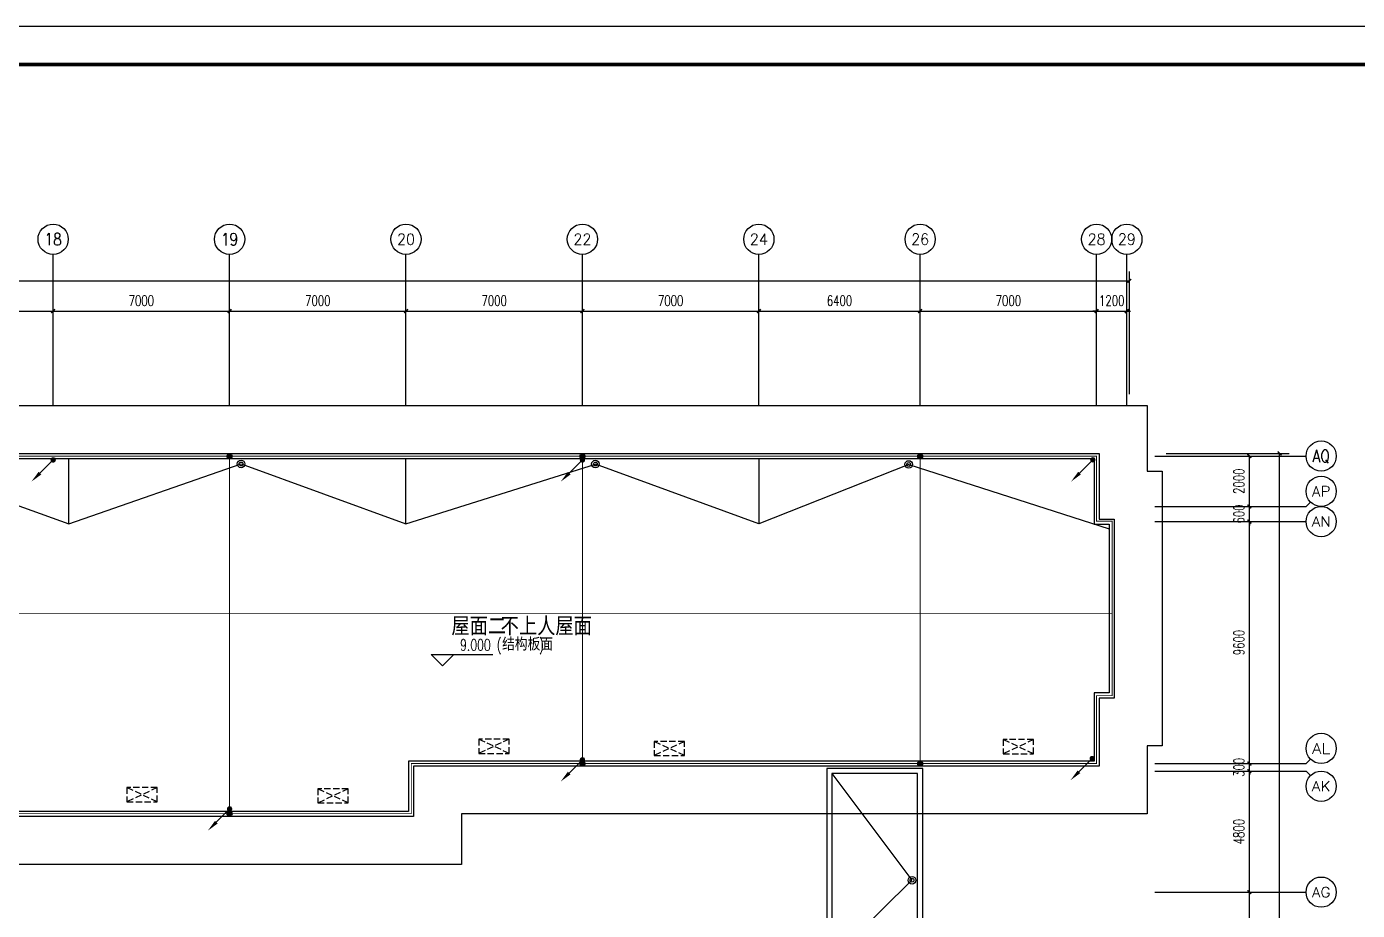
# Model space of a CAD drawing. Extents: x 0 to 302064749, y -59725395 to 1524223.
# Drawn here: x 2126591 to 2179389, y 1231564 to 1266623 of the extents above; entities that cross this region are included whole.
import ezdxf
from ezdxf.enums import TextEntityAlignment as Align

# ---------------------------------------------------------------- set-up
doc = ezdxf.new("R2010")
doc.units = 0
doc.header["$LTSCALE"] = 1000
doc.linetypes.add('DASH', pattern=[0.35, 0.25, -0.1])
for name, color, linetype in [('0-底图', 7, 'Continuous'), ('AXIS', 3, 'Continuous'), ('AXIS_TEXT', 7, 'Continuous'), ('BTTK', 7, 'Continuous'), ('DIM_ELEV', 3, 'Continuous'), ('EQUIP-动力', 3, 'Continuous'), ('LWIRE', 4, 'Continuous'), ('PUB_TEXT', 7, 'Continuous'), ('PUB_TITLE', 4, 'Continuous'), ('WIRE-接地', 4, 'Continuous'), ('WIRE-避雷', 4, 'Continuous'), ('排水', 153, 'Continuous'), ('看线', 30, 'Continuous'), ('空调外机', 211, 'Continuous')]:
    doc.layers.add(name, color=color, linetype=linetype)
doc.styles.add('_TCH_AXIS', font='COMPLEX', dxfattribs={"bigfont": 'GBCBIG'})
doc.styles.add('_TCH_DIM', font='SIMPLEX', dxfattribs={"width": 0.8, "height": 5, "bigfont": 'HZTXT'})
doc.styles.add('_TEL_DIM', font='simplex.shx', dxfattribs={"width": 0.8, "height": 3.5, "bigfont": 'gbcbig.shx'})
doc.styles.add('A_DIM_T3', font='simplex.shx', dxfattribs={"width": 0.7, "bigfont": 'gbcbig.shx'})
doc.styles.add('COMPLEX', font='COMPLEX')
doc.styles.add('HZ(TK)', font='geniso.shx', dxfattribs={"width": 0.9, "bigfont": 'hztxt.shx'})
doc.styles.get("Standard").update_dxf_attribs({"font": 'geniso.shx', "bigfont": 'hztxt.shx'})
doc.styles.add('TG_LINETYPE', font='simplex.shx', dxfattribs={"width": 0.8, "height": 4.5, "bigfont": 'gbcbig.shx'})
doc.styles.add('TG_LINETYPE_THUND', font='simplex.shx', dxfattribs={"width": 0.8, "height": 5.5, "bigfont": 'gbcbig.shx'})
doc.linetypes.add('TG_×', pattern='A,2,0,["×",TG_LINETYPE_THUND,S=0.1,R=0,X=-0.23,Y=-0.21],0', length=2)
doc.linetypes.add('TG_接地', pattern='A,0.75,0,["/",TG_LINETYPE,S=0.05,R=-8.594367,X=-0.1,Y=-0.045],0.65,-0.13,0.13,-0.13', length=2)
doc.dimstyles.new('_TCH_ARCH&&150', dxfattribs={"dimtxt": 420, "dimasz": 150, "dimexe": 375, "dimexo": 450, "dimgap": 202.5, "dimtad": 1, "dimdec": 0, "dimzin": 0, "dimdsep": 46, "dimtxsty": 'A_DIM_T3', "dimblk": 'ARCHTICK', "dimcen": 0.09, "dimclrt": 7, "dimazin": 2, "dimtfac": 1, "dimtdec": 0, "dimtix": 1, "dimtmove": 2, "dimatfit": 3, "dimfxl": 150, "dimtolj": 1, "dimtzin": 0, "dimarcsym": 0})

# ---------------------------------------------------------------- blocks, each defined once
blk = doc.blocks.new('vhtemplate_2020年新竖式图框_A0')
at = {"layer": 'PUB_TITLE', "color": 7}
blk.add_lwpolyline([(0, 0), (1189, 0), (1189, 841), (0, 841)], close=True, dxfattribs=at)
at = {"layer": 'PUB_TITLE', "const_width": 1}
blk.add_lwpolyline([(25, 10), (1179, 10), (1179, 831), (25, 831)], close=True, dxfattribs=at)
at = {"layer": 'BTTK', "color": 4, "style": 'HZ(TK)', "width": 0.9}
for tag, p in [('合作单位', (1144, 743.5)), ('建设单位', (1144, 209.5)), ('工程名称', (1144, 176.5)), ('子项名称', (1154, 160)), ('图纸名称', (1144, 141))]:
    blk.add_attdef(tag, text='', height=3.5, dxfattribs=at).set_placement(p, align=Align.MIDDLE_CENTER)
for tag, p in [('注册证书号', (1156.5, 309.01)), ('注册印章号', (1156.5, 301.01)), ('设计号', (1154, 193)), ('图别', (1137.75, 34)), ('图号', (1170.25, 34)), ('版本号', (1137.75, 26)), ('日期', (1170.25, 26))]:
    blk.add_attdef(tag, text='', height=3.5, dxfattribs=at).set_placement(p, align=Align.MIDDLE)
blk = doc.blocks.new('$TelecSys$00000080')
for p, q in [((-0.7, -0.7), (0, 0)), ((0.104, 0.104), (0.104, 0.104)), ((-0.104, -0.104), (-0.104, -0.104))]:
    blk.add_line(p, q)
at = {"const_width": 0.142}
blk.add_lwpolyline([(0.071, 0, 1), (-0.071, 0, 1)], format="xyb", close=True, dxfattribs=at)
blk.add_solid([(-0.63, -0.77), (-0.77, -0.63), (-1.15, -1.15)])
at = {"width": 0.8, "flags": 9}
blk.add_attdef('A', (0, 0), '', height=0.00002, rotation=180, dxfattribs=at)
blk = doc.blocks.new('$equip_U$00000192(DESKTOP-1KLGLJ7)')
blk.add_circle((0, 0), 0.208)
blk.add_point((0, 0))
for points in [[(-0.18, 0.1), (0.18, 0.1), (-0.21, 0), (0.21, 0)], [(-0.18, -0.1), (0.18, -0.1), (-0.21, 0), (0.21, 0)], [(-0.1, 0.18), (0.1, 0.18), (-0.18, 0.1), (0.18, 0.1)], [(0, 0.21), (0, 0.21), (-0.1, 0.18), (0.1, 0.18)], [(-0.1, -0.18), (0.1, -0.18), (-0.18, -0.1), (0.18, -0.1)], [(0, -0.21), (0, -0.21), (-0.1, -0.18), (0.1, -0.18)]]:
    blk.add_solid(points)
at = {"color": 7, "style": '_TEL_DIM', "flags": 1}
blk.add_attdef('A', text='', height=0.00002, dxfattribs=at).set_placement((0, 0), align=Align.MIDDLE_CENTER)
blk = doc.blocks.new('np')
at = {"layer": '排水'}
for radius in [150, 75]:
    blk.add_circle((345955, 781714), radius, dxfattribs=at)
blk = doc.blocks.new('_AXISO')
blk.add_circle((0, 0), 0.5)
at = {"layer": 'AXIS_TEXT', "style": 'COMPLEX', "width": 1.041667}
blk.add_attdef('A', text='', height=0.56, dxfattribs=at).set_placement((-0.25, -0.28), (0.25, -0.28), align=Align.FIT)
blk = doc.blocks.new('_ArchTick')
at = {"color": 0, "linetype": 'ByBlock', "const_width": 0.4}
blk.add_lwpolyline([(-0.5, -0.5), (0.5, 0.5)], dxfattribs=at)
blk = doc.blocks.new('*D704')
at = {"layer": 'AXIS', "color": 0, "lineweight": -2, "transparency": 16777216}
for p, q in [((1174406, -229236), (1179281, -229236)), ((1178906, -319636), (1178906, -229236)), ((1174406, -319636), (1179281, -319636))]:
    blk.add_line(p, q, dxfattribs=at)
at = {"layer": 'Defpoints', "color": 0, "transparency": 16777216}
for p in [(1173956, -229236), (1178906, -229236), (1173956, -319636)]:
    blk.add_point(p, dxfattribs=at)
at = {"layer": 'AXIS', "color": 0, "lineweight": -2, "transparency": 16777216, "xscale": 150, "yscale": 150, "zscale": 150}
for p, rotation in [((1178906, -229236), 90), ((1178906, -319636), 270)]:
    blk.add_blockref('_ArchTick', p, dxfattribs=dict(at, rotation=rotation))
at = {"layer": 'AXIS', "color": 7, "transparency": 16777216, "insert": (1178493, -274436), "char_height": 420, "attachment_point": 5, "rotation": 90, "style": 'A_DIM_T3'}
blk.add_mtext('\\A1;90400', dxfattribs=at)
blk = doc.blocks.new('*D706')
at = {"layer": 'AXIS', "color": 0, "lineweight": -2, "transparency": 16777216}
for p, q in [((1061746, -226886), (1061746, -222011)), ((1172946, -226886), (1172946, -222011)), ((1061746, -222386), (1172946, -222386))]:
    blk.add_line(p, q, dxfattribs=at)
at = {"layer": 'Defpoints', "color": 0, "transparency": 16777216}
for p in [(1172946, -222386), (1061746, -227336), (1172946, -227336)]:
    blk.add_point(p, dxfattribs=at)
at = {"layer": 'AXIS', "color": 0, "lineweight": -2, "transparency": 16777216, "xscale": 150, "yscale": 150, "zscale": 150, "rotation": 180}
blk.add_blockref('_ArchTick', (1061746, -222386), dxfattribs=at)
at = {"layer": 'AXIS', "color": 0, "lineweight": -2, "transparency": 16777216, "xscale": 150, "yscale": 150, "zscale": 150}
blk.add_blockref('_ArchTick', (1172946, -222386), dxfattribs=at)
at = {"layer": 'AXIS', "color": 7, "transparency": 16777216, "insert": (1117346, -221974), "char_height": 420, "attachment_point": 5, "style": 'A_DIM_T3'}
blk.add_mtext('\\A1;111200', dxfattribs=at)
blk = doc.blocks.new('*D748')
at = {"layer": 'AXIS', "color": 0, "lineweight": -2, "transparency": 16777216}
for p, q in [((1174406, -246636), (1178081, -246636)), ((1177706, -251936), (1177706, -246636)), ((1174406, -251936), (1178081, -251936))]:
    blk.add_line(p, q, dxfattribs=at)
at = {"layer": 'Defpoints', "color": 0, "transparency": 16777216}
for p in [(1173956, -246636), (1177706, -246636), (1173956, -251936)]:
    blk.add_point(p, dxfattribs=at)
at = {"layer": 'AXIS', "color": 0, "lineweight": -2, "transparency": 16777216, "xscale": 150, "yscale": 150, "zscale": 150}
for p, rotation in [((1177706, -246636), 90), ((1177706, -251936), 270)]:
    blk.add_blockref('_ArchTick', p, dxfattribs=dict(at, rotation=rotation))
at = {"layer": 'AXIS', "color": 7, "transparency": 16777216, "insert": (1177293, -249286), "char_height": 420, "attachment_point": 5, "rotation": 90, "style": 'A_DIM_T3'}
blk.add_mtext('\\A1;5300', dxfattribs=at)
blk = doc.blocks.new('*D749')
at = {"layer": 'AXIS', "color": 0, "lineweight": -2, "transparency": 16777216}
for p, q in [((1174406, -241836), (1178081, -241836)), ((1177706, -246636), (1177706, -241836)), ((1174406, -246636), (1178081, -246636))]:
    blk.add_line(p, q, dxfattribs=at)
at = {"layer": 'Defpoints', "color": 0, "transparency": 16777216}
for p in [(1173956, -241836), (1177706, -241836), (1173956, -246636)]:
    blk.add_point(p, dxfattribs=at)
at = {"layer": 'AXIS', "color": 0, "lineweight": -2, "transparency": 16777216, "xscale": 150, "yscale": 150, "zscale": 150}
for p, rotation in [((1177706, -241836), 90), ((1177706, -246636), 270)]:
    blk.add_blockref('_ArchTick', p, dxfattribs=dict(at, rotation=rotation))
at = {"layer": 'AXIS', "color": 7, "transparency": 16777216, "insert": (1177293, -244236), "char_height": 420, "attachment_point": 5, "rotation": 90, "style": 'A_DIM_T3'}
blk.add_mtext('\\A1;4800', dxfattribs=at)
blk = doc.blocks.new('*D750')
at = {"layer": 'AXIS', "color": 0, "lineweight": -2, "transparency": 16777216}
for p, q in [((1174406, -241536), (1178081, -241536)), ((1177706, -241536), (1177706, -241386)), ((1177706, -241836), (1177706, -241536)), ((1174406, -241836), (1178081, -241836)), ((1177706, -241836), (1177706, -241986))]:
    blk.add_line(p, q, dxfattribs=at)
at = {"layer": 'Defpoints', "color": 0, "transparency": 16777216}
for p in [(1173956, -241536), (1177706, -241536), (1173956, -241836)]:
    blk.add_point(p, dxfattribs=at)
at = {"layer": 'AXIS', "color": 0, "lineweight": -2, "transparency": 16777216, "xscale": 150, "yscale": 150, "zscale": 150}
for p, rotation in [((1177706, -241536), 270), ((1177706, -241836), 90)]:
    blk.add_blockref('_ArchTick', p, dxfattribs=dict(at, rotation=rotation))
at = {"layer": 'AXIS', "color": 7, "transparency": 16777216, "insert": (1177293, -241686), "char_height": 420, "attachment_point": 5, "rotation": 90, "style": 'A_DIM_T3'}
blk.add_mtext('\\A1;300', dxfattribs=at)
blk = doc.blocks.new('*D751')
at = {"layer": 'AXIS', "color": 0, "lineweight": -2, "transparency": 16777216}
for p, q in [((1174406, -231936), (1178081, -231936)), ((1177706, -241536), (1177706, -231936)), ((1174406, -241536), (1178081, -241536))]:
    blk.add_line(p, q, dxfattribs=at)
at = {"layer": 'Defpoints', "color": 0, "transparency": 16777216}
for p in [(1173956, -231936), (1177706, -231936), (1173956, -241536)]:
    blk.add_point(p, dxfattribs=at)
at = {"layer": 'AXIS', "color": 0, "lineweight": -2, "transparency": 16777216, "xscale": 150, "yscale": 150, "zscale": 150}
for p, rotation in [((1177706, -231936), 90), ((1177706, -241536), 270)]:
    blk.add_blockref('_ArchTick', p, dxfattribs=dict(at, rotation=rotation))
at = {"layer": 'AXIS', "color": 7, "transparency": 16777216, "insert": (1177293, -236736), "char_height": 420, "attachment_point": 5, "rotation": 90, "style": 'A_DIM_T3'}
blk.add_mtext('\\A1;9600', dxfattribs=at)
blk = doc.blocks.new('*D752')
at = {"layer": 'AXIS', "color": 0, "lineweight": -2, "transparency": 16777216}
for p, q in [((1177706, -231336), (1177706, -231186)), ((1174406, -231336), (1178081, -231336)), ((1177706, -231936), (1177706, -231336)), ((1174406, -231936), (1178081, -231936)), ((1177706, -231936), (1177706, -232086))]:
    blk.add_line(p, q, dxfattribs=at)
at = {"layer": 'Defpoints', "color": 0, "transparency": 16777216}
for p in [(1173956, -231336), (1177706, -231336), (1173956, -231936)]:
    blk.add_point(p, dxfattribs=at)
at = {"layer": 'AXIS', "color": 0, "lineweight": -2, "transparency": 16777216, "xscale": 150, "yscale": 150, "zscale": 150}
for p, rotation in [((1177706, -231336), 270), ((1177706, -231936), 90)]:
    blk.add_blockref('_ArchTick', p, dxfattribs=dict(at, rotation=rotation))
at = {"layer": 'AXIS', "color": 7, "transparency": 16777216, "insert": (1177293, -231636), "char_height": 420, "attachment_point": 5, "rotation": 90, "style": 'A_DIM_T3'}
blk.add_mtext('\\A1;600', dxfattribs=at)
blk = doc.blocks.new('*D753')
at = {"layer": 'AXIS', "color": 0, "lineweight": -2, "transparency": 16777216}
for p, q in [((1174406, -229336), (1178081, -229336)), ((1177706, -231336), (1177706, -229336)), ((1174406, -231336), (1178081, -231336))]:
    blk.add_line(p, q, dxfattribs=at)
at = {"layer": 'Defpoints', "color": 0, "transparency": 16777216}
for p in [(1173956, -229336), (1177706, -229336), (1173956, -231336)]:
    blk.add_point(p, dxfattribs=at)
at = {"layer": 'AXIS', "color": 0, "lineweight": -2, "transparency": 16777216, "xscale": 150, "yscale": 150, "zscale": 150}
for p, rotation in [((1177706, -229336), 90), ((1177706, -231336), 270)]:
    blk.add_blockref('_ArchTick', p, dxfattribs=dict(at, rotation=rotation))
at = {"layer": 'AXIS', "color": 7, "transparency": 16777216, "insert": (1177293, -230336), "char_height": 420, "attachment_point": 5, "rotation": 90, "style": 'A_DIM_T3'}
blk.add_mtext('\\A1;2000', dxfattribs=at)
blk = doc.blocks.new('*D784')
at = {"layer": 'AXIS', "color": 0, "lineweight": -2, "transparency": 16777216}
for p, q in [((1123746, -226886), (1123746, -223211)), ((1130246, -226886), (1130246, -223211)), ((1123746, -223586), (1130246, -223586))]:
    blk.add_line(p, q, dxfattribs=at)
at = {"layer": 'Defpoints', "color": 0, "transparency": 16777216}
for p in [(1130246, -223586), (1123746, -227336), (1130246, -227336)]:
    blk.add_point(p, dxfattribs=at)
at = {"layer": 'AXIS', "color": 0, "lineweight": -2, "transparency": 16777216, "xscale": 150, "yscale": 150, "zscale": 150, "rotation": 180}
blk.add_blockref('_ArchTick', (1123746, -223586), dxfattribs=at)
at = {"layer": 'AXIS', "color": 0, "lineweight": -2, "transparency": 16777216, "xscale": 150, "yscale": 150, "zscale": 150}
blk.add_blockref('_ArchTick', (1130246, -223586), dxfattribs=at)
at = {"layer": 'AXIS', "color": 7, "transparency": 16777216, "insert": (1126996, -223174), "char_height": 420, "attachment_point": 5, "style": 'A_DIM_T3'}
blk.add_mtext('\\A1;6500', dxfattribs=at)
blk = doc.blocks.new('*D785')
at = {"layer": 'AXIS', "color": 0, "lineweight": -2, "transparency": 16777216}
for p, q in [((1130246, -226886), (1130246, -223211)), ((1137246, -226886), (1137246, -223211)), ((1130246, -223586), (1137246, -223586))]:
    blk.add_line(p, q, dxfattribs=at)
at = {"layer": 'Defpoints', "color": 0, "transparency": 16777216}
for p in [(1137246, -223586), (1130246, -227336), (1137246, -227336)]:
    blk.add_point(p, dxfattribs=at)
at = {"layer": 'AXIS', "color": 0, "lineweight": -2, "transparency": 16777216, "xscale": 150, "yscale": 150, "zscale": 150, "rotation": 180}
blk.add_blockref('_ArchTick', (1130246, -223586), dxfattribs=at)
at = {"layer": 'AXIS', "color": 0, "lineweight": -2, "transparency": 16777216, "xscale": 150, "yscale": 150, "zscale": 150}
blk.add_blockref('_ArchTick', (1137246, -223586), dxfattribs=at)
at = {"layer": 'AXIS', "color": 7, "transparency": 16777216, "insert": (1133746, -223174), "char_height": 420, "attachment_point": 5, "style": 'A_DIM_T3'}
blk.add_mtext('\\A1;7000', dxfattribs=at)
blk = doc.blocks.new('*D786')
at = {"layer": 'AXIS', "color": 0, "lineweight": -2, "transparency": 16777216}
for p, q in [((1137246, -226886), (1137246, -223211)), ((1144246, -226886), (1144246, -223211)), ((1137246, -223586), (1144246, -223586))]:
    blk.add_line(p, q, dxfattribs=at)
at = {"layer": 'Defpoints', "color": 0, "transparency": 16777216}
for p in [(1144246, -223586), (1137246, -227336), (1144246, -227336)]:
    blk.add_point(p, dxfattribs=at)
at = {"layer": 'AXIS', "color": 0, "lineweight": -2, "transparency": 16777216, "xscale": 150, "yscale": 150, "zscale": 150, "rotation": 180}
blk.add_blockref('_ArchTick', (1137246, -223586), dxfattribs=at)
at = {"layer": 'AXIS', "color": 0, "lineweight": -2, "transparency": 16777216, "xscale": 150, "yscale": 150, "zscale": 150}
blk.add_blockref('_ArchTick', (1144246, -223586), dxfattribs=at)
at = {"layer": 'AXIS', "color": 7, "transparency": 16777216, "insert": (1140746, -223174), "char_height": 420, "attachment_point": 5, "style": 'A_DIM_T3'}
blk.add_mtext('\\A1;7000', dxfattribs=at)
blk = doc.blocks.new('*D787')
at = {"layer": 'AXIS', "color": 0, "lineweight": -2, "transparency": 16777216}
for p, q in [((1144246, -226886), (1144246, -223211)), ((1151246, -226886), (1151246, -223211)), ((1144246, -223586), (1151246, -223586))]:
    blk.add_line(p, q, dxfattribs=at)
at = {"layer": 'Defpoints', "color": 0, "transparency": 16777216}
for p in [(1151246, -223586), (1144246, -227336), (1151246, -227336)]:
    blk.add_point(p, dxfattribs=at)
at = {"layer": 'AXIS', "color": 0, "lineweight": -2, "transparency": 16777216, "xscale": 150, "yscale": 150, "zscale": 150, "rotation": 180}
blk.add_blockref('_ArchTick', (1144246, -223586), dxfattribs=at)
at = {"layer": 'AXIS', "color": 0, "lineweight": -2, "transparency": 16777216, "xscale": 150, "yscale": 150, "zscale": 150}
blk.add_blockref('_ArchTick', (1151246, -223586), dxfattribs=at)
at = {"layer": 'AXIS', "color": 7, "transparency": 16777216, "insert": (1147746, -223174), "char_height": 420, "attachment_point": 5, "style": 'A_DIM_T3'}
blk.add_mtext('\\A1;7000', dxfattribs=at)
blk = doc.blocks.new('*D788')
at = {"layer": 'AXIS', "color": 0, "lineweight": -2, "transparency": 16777216}
for p, q in [((1151246, -226886), (1151246, -223211)), ((1158246, -226886), (1158246, -223211)), ((1151246, -223586), (1158246, -223586))]:
    blk.add_line(p, q, dxfattribs=at)
at = {"layer": 'Defpoints', "color": 0, "transparency": 16777216}
for p in [(1158246, -223586), (1151246, -227336), (1158246, -227336)]:
    blk.add_point(p, dxfattribs=at)
at = {"layer": 'AXIS', "color": 0, "lineweight": -2, "transparency": 16777216, "xscale": 150, "yscale": 150, "zscale": 150, "rotation": 180}
blk.add_blockref('_ArchTick', (1151246, -223586), dxfattribs=at)
at = {"layer": 'AXIS', "color": 0, "lineweight": -2, "transparency": 16777216, "xscale": 150, "yscale": 150, "zscale": 150}
blk.add_blockref('_ArchTick', (1158246, -223586), dxfattribs=at)
at = {"layer": 'AXIS', "color": 7, "transparency": 16777216, "insert": (1154746, -223174), "char_height": 420, "attachment_point": 5, "style": 'A_DIM_T3'}
blk.add_mtext('\\A1;7000', dxfattribs=at)
blk = doc.blocks.new('*D789')
at = {"layer": 'AXIS', "color": 0, "lineweight": -2, "transparency": 16777216}
for p, q in [((1158246, -226886), (1158246, -223211)), ((1164646, -226886), (1164646, -223211)), ((1158246, -223586), (1164646, -223586))]:
    blk.add_line(p, q, dxfattribs=at)
at = {"layer": 'Defpoints', "color": 0, "transparency": 16777216}
for p in [(1164646, -223586), (1158246, -227336), (1164646, -227336)]:
    blk.add_point(p, dxfattribs=at)
at = {"layer": 'AXIS', "color": 0, "lineweight": -2, "transparency": 16777216, "xscale": 150, "yscale": 150, "zscale": 150, "rotation": 180}
blk.add_blockref('_ArchTick', (1158246, -223586), dxfattribs=at)
at = {"layer": 'AXIS', "color": 0, "lineweight": -2, "transparency": 16777216, "xscale": 150, "yscale": 150, "zscale": 150}
blk.add_blockref('_ArchTick', (1164646, -223586), dxfattribs=at)
at = {"layer": 'AXIS', "color": 7, "transparency": 16777216, "insert": (1161446, -223174), "char_height": 420, "attachment_point": 5, "style": 'A_DIM_T3'}
blk.add_mtext('\\A1;6400', dxfattribs=at)
blk = doc.blocks.new('*D790')
at = {"layer": 'AXIS', "color": 0, "lineweight": -2, "transparency": 16777216}
for p, q in [((1164646, -226886), (1164646, -223211)), ((1171646, -226886), (1171646, -223211)), ((1164646, -223586), (1171646, -223586))]:
    blk.add_line(p, q, dxfattribs=at)
at = {"layer": 'Defpoints', "color": 0, "transparency": 16777216}
for p in [(1171646, -223586), (1164646, -227336), (1171646, -227336)]:
    blk.add_point(p, dxfattribs=at)
at = {"layer": 'AXIS', "color": 0, "lineweight": -2, "transparency": 16777216, "xscale": 150, "yscale": 150, "zscale": 150, "rotation": 180}
blk.add_blockref('_ArchTick', (1164646, -223586), dxfattribs=at)
at = {"layer": 'AXIS', "color": 0, "lineweight": -2, "transparency": 16777216, "xscale": 150, "yscale": 150, "zscale": 150}
blk.add_blockref('_ArchTick', (1171646, -223586), dxfattribs=at)
at = {"layer": 'AXIS', "color": 7, "transparency": 16777216, "insert": (1168146, -223174), "char_height": 420, "attachment_point": 5, "style": 'A_DIM_T3'}
blk.add_mtext('\\A1;7000', dxfattribs=at)
blk = doc.blocks.new('*D791')
at = {"layer": 'AXIS', "color": 0, "lineweight": -2, "transparency": 16777216}
for p, q in [((1171646, -226886), (1171646, -223211)), ((1172846, -226886), (1172846, -223211)), ((1171646, -223586), (1171496, -223586)), ((1171646, -223586), (1172846, -223586)), ((1172846, -223586), (1172996, -223586))]:
    blk.add_line(p, q, dxfattribs=at)
at = {"layer": 'Defpoints', "color": 0, "transparency": 16777216}
for p in [(1172846, -223586), (1171646, -227336), (1172846, -227336)]:
    blk.add_point(p, dxfattribs=at)
at = {"layer": 'AXIS', "color": 0, "lineweight": -2, "transparency": 16777216, "xscale": 150, "yscale": 150, "zscale": 150}
blk.add_blockref('_ArchTick', (1171646, -223586), dxfattribs=at)
at = {"layer": 'AXIS', "color": 0, "lineweight": -2, "transparency": 16777216, "xscale": 150, "yscale": 150, "zscale": 150, "rotation": 180}
blk.add_blockref('_ArchTick', (1172846, -223586), dxfattribs=at)
at = {"layer": 'AXIS', "color": 7, "transparency": 16777216, "insert": (1172246, -223174), "char_height": 420, "attachment_point": 5, "style": 'A_DIM_T3'}
blk.add_mtext('\\A1;1200', dxfattribs=at)
blk = doc.blocks.new('dfhgfhg')
at = {"layer": 'AXIS'}
for p, q in [((1130246, -227336.2), (1130246, -221336.2)), ((1137246, -227336.2), (1137246, -221336.2)), ((1144246, -227336.2), (1144246, -221336.2)), ((1151246, -227336.2), (1151246, -221336.2)), ((1158246, -227336.2), (1158246, -221336.2)), ((1164646, -227336.2), (1164646, -221336.2)), ((1171646, -227336.2), (1171646, -221336.2)), ((1172846, -227336.2), (1172846, -221336.2)), ((1173955.7, -229336.2), (1179955.7, -229336.2)), ((1180131.5, -231160.5), (1179955.7, -231336.2)), ((1173955.7, -231336.2), (1179955.7, -231336.2)), ((1173955.7, -231936.2), (1179955.7, -231936.2)), ((1173955.7, -241536.2), (1179955.7, -241536.2)), ((1180131.5, -241360.5), (1179955.7, -241536.2)), ((1173955.7, -241836.2), (1179955.7, -241836.2)), ((1180131.5, -242012), (1179955.7, -241836.2)), ((1173955.7, -246636.2), (1179955.7, -246636.2))]:
    blk.add_line(p, q, dxfattribs=at)
at = {"layer": 'DIM_ELEV'}
for p, q in [((1145696.5, -237660.9), (1145246.5, -237210.9)), ((1145246.5, -237210.9), (1147697.5, -237210.9)), ((1145696.5, -237660.9), (1146146.5, -237210.9))]:
    blk.add_line(p, q, dxfattribs=at)
at = {"layer": '排水'}
for p, q in [((1130863.2, -232031.3), (1130863.2, -229431.3)), ((1144246, -232031.3), (1144246, -229436.2)), ((1158246, -229436.2), (1158246, -232031.3)), ((1164189.3, -229670.1), (1172146, -232229.2)), ((1161146, -241936.2), (1164321.1, -246163.5)), ((1164321.1, -246163.5), (1161146, -249286.2))]:
    blk.add_line(p, q, dxfattribs=at)
for points in [[(1116846, -232716), (1124320.8, -229673.7), (1130863.2, -232031.3), (1137702.1, -229650.9), (1144246, -232031.3)], [(1144246, -232031.3), (1151761.4, -229654)], [(1164189.3, -229670.1), (1158246, -232031.3), (1151761.4, -229654)]]:
    blk.add_lwpolyline(points, dxfattribs=at)
at = {"layer": '看线'}
for points in [[(1114746, -232636.2), (1114746, -229336.2), (1117546, -229336.2), (1117546, -227336.2), (1173646, -227336.2), (1173646, -229936.2), (1174246, -229936.2), (1174246, -240836.2), (1173646, -240836.2), (1173646, -243536.2), (1146446, -243536.2), (1146446, -245536.2), (1114746, -245536.2), (1114746, -233976.2)], [(1116646, -231236.2), (1119446, -231236.2), (1119446, -229236.2), (1171746, -229236.2), (1171746, -231836.2), (1172346, -231836.2), (1172346, -238936.2), (1171746, -238936.2), (1171746, -241636.2), (1144546, -241636.2), (1144546, -243636.2), (1116646, -243636.2), (1116646, -235676.2)]]:
    blk.add_lwpolyline(points, dxfattribs=at)
for points in [[(1116846, -231436.2), (1119646, -231436.2), (1119646, -229436.2), (1171546, -229436.2), (1171546, -232036.2), (1172146, -232036.2), (1172146, -238736.2), (1171546, -238736.2), (1171546, -241436.2), (1144346, -241436.2), (1144346, -243436.2), (1116846, -243436.2)], [(1164746, -241736.2), (1160946, -241736.2), (1160946, -256836.2), (1164746, -256836.2)], [(1164546, -241936.2), (1161146, -241936.2), (1161146, -256636.2), (1164546, -256636.2)]]:
    blk.add_lwpolyline(points, close=True, dxfattribs=at)
at = {"layer": '空调外机', "linetype": 'DASH'}
for p, q in [((1148332.6, -240570.3), (1147132.6, -241132.8)), ((1148332.6, -241132.8), (1147132.6, -240570.3)), ((1155293.6, -240657.7), (1154093.6, -241220.2)), ((1155293.6, -241220.2), (1154093.6, -240657.7)), ((1169140.9, -240586), (1167940.9, -241148.5)), ((1169140.9, -241148.5), (1167940.9, -240586)), ((1134373, -242490.1), (1133173, -243052.6)), ((1134373, -243052.6), (1133173, -242490.1)), ((1141952.9, -242536.7), (1140752.9, -243099.2)), ((1141952.9, -243099.2), (1140752.9, -242536.7))]:
    blk.add_line(p, q, dxfattribs=at)
for points in [[(1148332.6, -240570.3), (1147132.6, -240570.3), (1147132.6, -241132.8), (1148332.6, -241132.8)], [(1155293.6, -240657.7), (1154093.6, -240657.7), (1154093.6, -241220.2), (1155293.6, -241220.2)], [(1169140.9, -240586), (1167940.9, -240586), (1167940.9, -241148.5), (1169140.9, -241148.5)], [(1134373, -242490.1), (1133173, -242490.1), (1133173, -243052.6), (1134373, -243052.6)], [(1141952.9, -242536.7), (1140752.9, -242536.7), (1140752.9, -243099.2), (1141952.9, -243099.2)]]:
    blk.add_lwpolyline(points, close=True, dxfattribs=at)
at = {"layer": 'AXIS'}
ref = blk.add_blockref('_AXISO', (1130246, -220736.2), dxfattribs=dict(at, xscale=1200, yscale=1200, zscale=1200))
ref.add_attrib('A', '18', dxfattribs={"layer": 'AXIS_TEXT', "height": 481.71, "style": '_TCH_AXIS', "width": 1.034483}).set_placement((1129901.9, -220977.1), (1130590, -220977.1), align=Align.FIT)
ref = blk.add_blockref('_AXISO', (1137246, -220736.2), dxfattribs=dict(at, xscale=1200, yscale=1200, zscale=1200))
ref.add_attrib('A', '19', dxfattribs={"layer": 'AXIS_TEXT', "height": 492.67, "style": '_TCH_AXIS'}).set_placement((1136905.8, -220982.6), (1137586.1, -220982.6), align=Align.FIT)
ref = blk.add_blockref('_AXISO', (1144246, -220736.2), dxfattribs=dict(at, xscale=1200, yscale=1200, zscale=1200))
ref.add_attrib('A', '20', dxfattribs={"layer": 'AXIS_TEXT', "height": 441.41, "style": '_TCH_AXIS'}).set_placement((1143888.6, -220956.9), (1144603.3, -220956.9), align=Align.FIT)
ref = blk.add_blockref('_AXISO', (1151246, -220736.2), dxfattribs=dict(at, xscale=1200, yscale=1200, zscale=1200))
ref.add_attrib('A', '22', dxfattribs={"layer": 'AXIS_TEXT', "height": 441.41, "style": '_TCH_AXIS'}).set_placement((1150888.6, -220956.9), (1151603.3, -220956.9), align=Align.FIT)
ref = blk.add_blockref('_AXISO', (1158246, -220736.2), dxfattribs=dict(at, xscale=1200, yscale=1200, zscale=1200))
ref.add_attrib('A', '24', dxfattribs={"layer": 'AXIS_TEXT', "height": 432.18, "style": '_TCH_AXIS', "width": 0.972222}).set_placement((1157885.8, -220952.3), (1158606.1, -220952.3), align=Align.FIT)
ref = blk.add_blockref('_AXISO', (1164646, -220736.2), dxfattribs=dict(at, xscale=1200, yscale=1200, zscale=1200))
ref.add_attrib('A', '26', dxfattribs={"layer": 'AXIS_TEXT', "height": 450.98, "style": '_TCH_AXIS', "width": 0.970588}).set_placement((1164291.6, -220961.7), (1165000.3, -220961.7), align=Align.FIT)
ref = blk.add_blockref('_AXISO', (1171646, -220736.2), dxfattribs=dict(at, xscale=1200, yscale=1200, zscale=1200))
ref.add_attrib('A', '28', dxfattribs={"layer": 'AXIS_TEXT', "height": 441.41, "style": '_TCH_AXIS'}).set_placement((1171288.6, -220956.9), (1172003.3, -220956.9), align=Align.FIT)
ref = blk.add_blockref('_AXISO', (1172846, -220736.2), dxfattribs=dict(at, xscale=1200, yscale=1200, zscale=1200))
ref.add_attrib('A', '29', dxfattribs={"layer": 'AXIS_TEXT', "height": 450.98, "style": '_TCH_AXIS', "width": 0.970588}).set_placement((1172491.6, -220961.7), (1173200.3, -220961.7), align=Align.FIT)
ref = blk.add_blockref('_AXISO', (1180555.7, -229336.2), dxfattribs=dict(at, xscale=1200, yscale=1200, zscale=1200))
ref.add_attrib('A', 'AQ', dxfattribs={"layer": 'AXIS_TEXT', "height": 482.95, "style": '_TCH_AXIS', "width": 0.807692}).set_placement((1180212.1, -229577.7), (1180899.4, -229577.7), align=Align.FIT)
ref = blk.add_blockref('_AXISO', (1180555.7, -230736.2), dxfattribs=dict(at, xscale=1200, yscale=1200, zscale=1200))
ref.add_attrib('A', 'AP', dxfattribs={"layer": 'AXIS_TEXT', "height": 406.3, "style": '_TCH_AXIS'}).set_placement((1180188.1, -230939.4), (1180923.3, -230939.4), align=Align.FIT)
ref = blk.add_blockref('_AXISO', (1180555.7, -231936.2), dxfattribs=dict(at, xscale=1200, yscale=1200, zscale=1200))
ref.add_attrib('A', 'AN', dxfattribs={"layer": 'AXIS_TEXT', "height": 390.46, "style": '_TCH_AXIS'}).set_placement((1180183.8, -232131.4), (1180927.6, -232131.4), align=Align.FIT)
ref = blk.add_blockref('_AXISO', (1180555.7, -240936.2), dxfattribs=dict(at, xscale=1200, yscale=1200, zscale=1200))
ref.add_attrib('A', 'AL', dxfattribs={"layer": 'AXIS_TEXT', "height": 423.25, "style": '_TCH_AXIS'}).set_placement((1180192.9, -241147.8), (1180918.5, -241147.8), align=Align.FIT)
ref = blk.add_blockref('_AXISO', (1180555.7, -242436.2), dxfattribs=dict(at, xscale=1200, yscale=1200, zscale=1200))
ref.add_attrib('A', 'AK', dxfattribs={"layer": 'AXIS_TEXT', "height": 390.46, "style": '_TCH_AXIS'}).set_placement((1180183.8, -242631.4), (1180927.6, -242631.4), align=Align.FIT)
ref = blk.add_blockref('_AXISO', (1180555.7, -246636.2), dxfattribs=dict(at, xscale=1200, yscale=1200, zscale=1200))
ref.add_attrib('A', 'AG', dxfattribs={"layer": 'AXIS_TEXT', "height": 398.24, "style": '_TCH_AXIS'}).set_placement((1180185.9, -246835.3), (1180925.5, -246835.3), align=Align.FIT)
at = {"layer": '排水'}
for p in [(791747.5, -1011365.4), (805806.7, -1011368.5), (818234.7, -1011384.5), (818366.5, -1027877.9)]:
    blk.add_blockref('np', p, dxfattribs=at)
at = {"layer": 'PUB_TEXT'}
for s, p in [('屋面二', (1146047.3, -236454.3)), ('不上人屋面', (1148002.1, -236454.3))]:
    blk.add_text(s, height=723.4, dxfattribs=at).set_placement(p)
at = {"layer": 'PUB_TEXT', "style": '_TCH_DIM', "width": 0.705882}
for s, height, p in [('(', 446.2, (1147847.5, -237053.4)), (')', 446.2, (1149532, -237053.4)), ('9.000', 446.25, (1146392.5, -237053.4))]:
    blk.add_text(s, height=height, dxfattribs=at).set_placement(p)
at = {"layer": 'PUB_TEXT', "style": '_TCH_DIM'}
blk.add_text('结构板面', height=506.38, dxfattribs=at).set_placement((1148057.5, -237053.4))
at = {"layer": 'AXIS'}
for p1, p2, distance, picture, middle in [((1061746, -227336.2), (1172946, -227336.2), 4950, '*D706', (1117346, -221973.7)), ((1123746, -227336.2), (1130246, -227336.2), 3750, '*D784', (1126996, -223173.7)), ((1130246, -227336.2), (1137246, -227336.2), 3750, '*D785', (1133746, -223173.7)), ((1137246, -227336.2), (1144246, -227336.2), 3750, '*D786', (1140746, -223173.7)), ((1144246, -227336.2), (1151246, -227336.2), 3750, '*D787', (1147746, -223173.7)), ((1151246, -227336.2), (1158246, -227336.2), 3750, '*D788', (1154746, -223173.7)), ((1158246, -227336.2), (1164646, -227336.2), 3750, '*D789', (1161446, -223173.7)), ((1164646, -227336.2), (1171646, -227336.2), 3750, '*D790', (1168146, -223173.7)), ((1171646, -227336.2), (1172846, -227336.2), 3750, '*D791', (1172246, -223173.7)), ((1173955.7, -319636.2), (1173955.7, -229236.2), -4950, '*D704', (1178493.2, -274436.2)), ((1173955.7, -231336.2), (1173955.7, -229336.2), -3750, '*D753', (1177293.2, -230336.2)), ((1173955.7, -231936.2), (1173955.7, -231336.2), -3750, '*D752', (1177293.2, -231636.2)), ((1173955.7, -241536.2), (1173955.7, -231936.2), -3750, '*D751', (1177293.2, -236736.2)), ((1173955.7, -241836.2), (1173955.7, -241536.2), -3750, '*D750', (1177293.2, -241686.2)), ((1173955.7, -246636.2), (1173955.7, -241836.2), -3750, '*D749', (1177293.2, -244236.2)), ((1173955.7, -251936.2), (1173955.7, -246636.2), -3750, '*D748', (1177293.2, -249286.2))]:
    dim = blk.add_aligned_dim(p1=p1, p2=p2, distance=distance, dimstyle='_TCH_ARCH&&150', dxfattribs=at)
    dim.commit()
    dim.dimension.update_dxf_attribs({"geometry": picture, "text_midpoint": middle})

msp = doc.modelspace()

# ---------------------------------------------------------------- linework, layer by layer
at = {"layer": 'WIRE-接地', "linetype": 'TG_接地', "const_width": 35}
for points in [[(2134643, 1249580), (2134643, 1235387)], [(2148643, 1249580), (2148643, 1237389)], [(2162043, 1249580), (2162043, 1237389)], [(2114162, 1243347), (2169657, 1243347)]]:
    msp.add_lwpolyline(points, dxfattribs=at)
at = {"layer": 'WIRE-避雷', "linetype": 'TG_×', "const_width": 35}
msp.add_lwpolyline([(2114161, 1247573), (2116941, 1247573), (2116941, 1249580), (2169040, 1249580), (2169040, 1247000), (2169657, 1247000), (2169657, 1240082), (2169037, 1240082), (2169037, 1237389), (2141856, 1237389), (2141856, 1235400), (2114162, 1235400), (2114162, 1247575)], dxfattribs=at)

# ---------------------------------------------------------------- block references
at = {"layer": '0-底图', "xscale": 150, "yscale": 150, "zscale": 150}
msp.add_blockref('vhtemplate_2020年新竖式图框_A0', (2031892, 1140473), dxfattribs=at)
at = {"layer": '0-底图'}
msp.add_blockref('dfhgfhg', (997397, 1478924), dxfattribs=at)
at = {"layer": 'EQUIP-动力', "xscale": 500, "yscale": 500, "zscale": 500}
for p in [(2134643, 1249580), (2148643, 1249580), (2162043, 1249580), (2148643, 1237389), (2162043, 1237389), (2134643, 1235400)]:
    msp.add_blockref('$equip_U$00000192(DESKTOP-1KLGLJ7)', p, dxfattribs=at)
at = {"layer": 'LWIRE', "xscale": 750, "yscale": 750, "zscale": 750}
for p in [(2127645, 1249434), (2148645, 1249434), (2168893, 1249437), (2148643, 1237537), (2168868, 1237587), (2134643, 1235587)]:
    msp.add_blockref('$TelecSys$00000080', p, dxfattribs=at)

doc.saveas('drawing.dxf')
